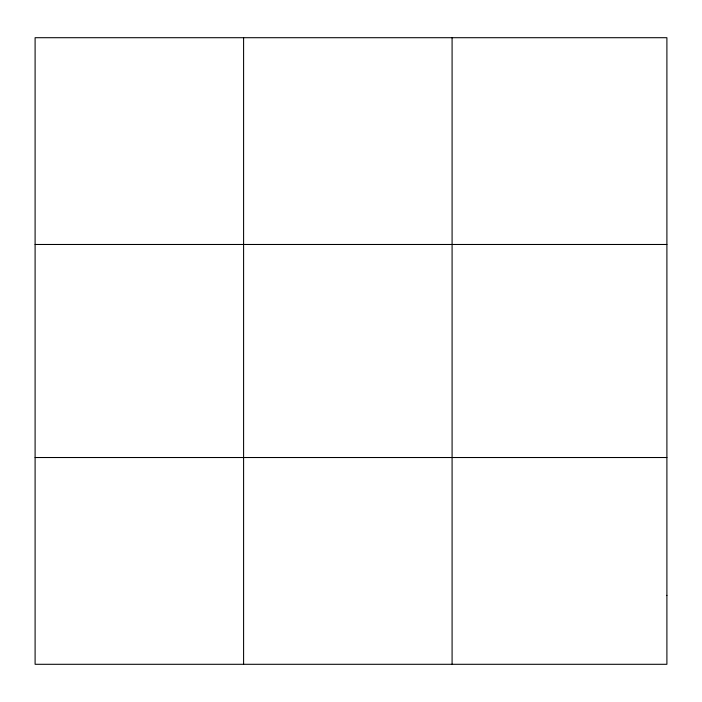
<?xml version="1.0" encoding="UTF-8"?>
<svg xmlns="http://www.w3.org/2000/svg" width="702" height="702" viewBox="0 0 702 702"><rect width="100%" height="100%" fill="white"/><g stroke="black" fill="none" stroke-linecap="round" stroke-linejoin="round"><path stroke-width="1.05" d="M243.594 37.706L243.594 664.294M452.088 37.706L452.088 664.294M35.1 244.48L666.9 244.48M35.1 457.52L666.9 457.52M666.9 595.366L666.9 664.294L35.1 664.294L35.1 37.706L666.9 37.706L666.9 595.366"/></g></svg>
